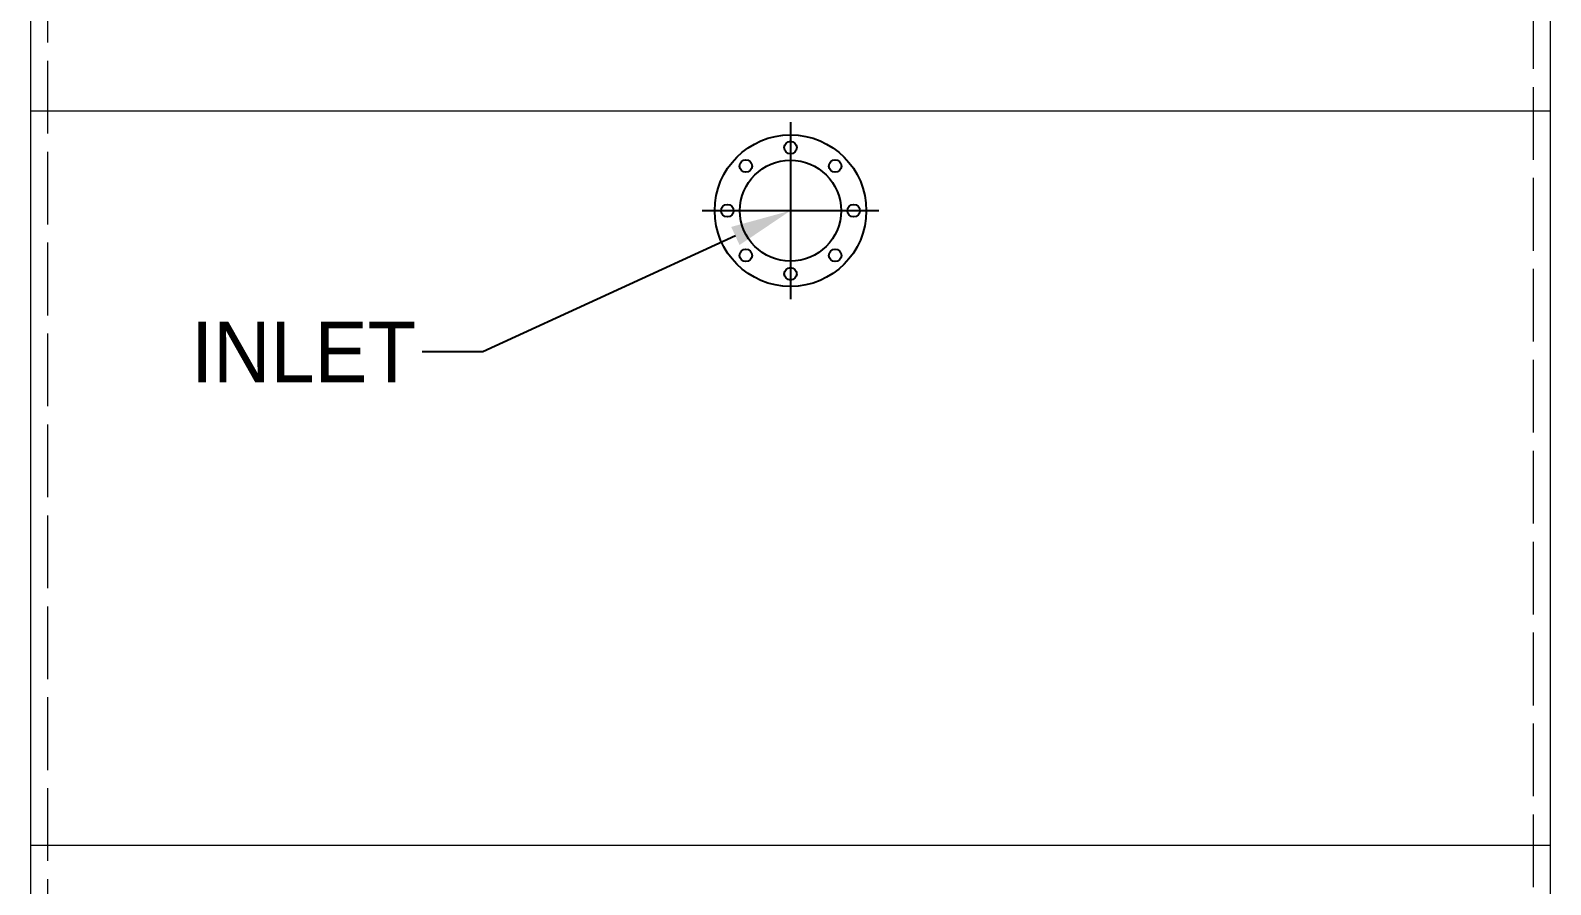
# Model space of a CAD drawing. Header units: millimetres. Extents: x 153650 to 191610, y -20795 to 0.
# Drawn here: x 177941 to 181701, y -14256 to -12143 of the extents above; entities that cross this region are included whole.
import ezdxf
from ezdxf import colors
from ezdxf.entities.mleader import LeaderData, LeaderLine
from ezdxf.enums import TextEntityAlignment as Align
from ezdxf.math import Vec2, Vec3

# ---------------------------------------------------------------- set-up
doc = ezdxf.new("R2010")
doc.units = ezdxf.units.MM
doc.header["$LTSCALE"] = 30
doc.header["$MEASUREMENT"] = 0
doc.linetypes.add('CENTER', pattern=[2, 1.25, -0.25, 0.25, -0.25])
doc.linetypes.add('DASHED', pattern=[15, 12, -3])
doc.layers.get('0').update_dxf_attribs({"linetype": 'CONTINUOUS'})
for name, color, linetype in [('center', 1, 'CENTER'), ('냉각탑_dim', 1, 'CONTINUOUS'), ('냉각탑_text', 3, 'CONTINUOUS')]:
    doc.layers.add(name, color=color, linetype=linetype)
doc.styles.get("Standard").update_dxf_attribs({"font": ''})
doc.styles.add('돋움', font='')
doc.styles.get('Standard').set_extended_font_data('Dotum')
doc.styles.get('돋움').set_extended_font_data('Dotum')

msp = doc.modelspace()

# ---------------------------------------------------------------- linework, layer by layer
at = {"lineweight": 18, "ltscale": 500}
for p, q in [((177940.6, -11092.9), (177940.6, -16062.9)), ((181700.6, -16062.9), (181700.6, -11092.9)), ((181700.6, -12342.9), (177940.6, -12342.9)), ((181700.6, -14159.9), (177940.6, -14159.9))]:
    msp.add_line(p, q, dxfattribs=at)
at = {"color": 5, "linetype": 'DASHED', "lineweight": 9, "ltscale": 0.5}
for p, q in [((177982.6, -11092.9), (177982.6, -16062.9)), ((181658.6, -16062.9), (181658.6, -11092.9))]:
    msp.add_line(p, q, dxfattribs=at)
at = {"color": 3}
for centre, radius in [((179820.6, -12588.9), 187.5), ((179820.6, -12432.7), 15.6), ((179710.1, -12478.4), 15.6), ((179820.6, -12588.9), 125), ((179931.1, -12478.4), 15.6), ((179664.4, -12588.9), 15.6), ((179976.9, -12588.9), 15.6), ((179710.1, -12699.4), 15.6), ((179931.1, -12699.4), 15.6), ((179820.6, -12745.2), 15.6)]:
    msp.add_circle(centre, radius, dxfattribs=at)
at = {"layer": 'center', "linetype": 'CENTER', "ltscale": 50}
for p, q in [((179820.6, -12370.2), (179820.6, -12807.7)), ((180039.4, -12588.9), (179601.9, -12588.9))]:
    msp.add_line(p, q, dxfattribs=at)

# ---------------------------------------------------------------- texts
at = {"layer": '냉각탑_text', "style": '돋움'}
msp.add_text('INLET', height=150, dxfattribs=at).set_placement((178894.3, -12938.3), align=Align.MIDDLE_RIGHT)

# ---------------------------------------------------------------- leaders
at = {"layer": '냉각탑_dim'}
ml = msp.add_multileader_mtext('Standard', dxfattribs=at)
ml.set_content('')
ml.set_leader_properties(color=256)
ml.build(insert=Vec2(0, 0))
ml.multileader.update_dxf_attribs({"text_right_attachment_type": 6, "dogleg_length": 5, "arrow_head_size": 150, "scale": 30})
ctx = ml.context
ctx.base_point, ctx.scale, ctx.char_height, ctx.arrow_head_size, ctx.landing_gap_size, ctx.plane_origin = Vec3(178909.5, -12938.3), 30, 5.4, 150, 2.7, Vec3(179509.5, -12373.7)
ctx.right_attachment = 6
notes = []
notes.append((ctx, [(0, (1, 1, 0), (179059.5, -12938.3), (-1, 0), 150, [(0, [(179820.6, -12588.9)], 0, [])])]))
ctx.mtext, ml.multileader.dxf.content_type = None, 0
for ctx, leaders in notes:
    for number, flags, end, landing, length, lines in leaders:
        leader = LeaderData()
        leader.index, (leader.has_last_leader_line, leader.has_dogleg_vector, leader.attachment_direction) = number, flags
        leader.last_leader_point, leader.dogleg_vector, leader.dogleg_length = Vec3(end), Vec3(landing), length
        for number, points, colour, breaks in lines:
            line = LeaderLine()
            line.index, line.vertices, line.color, line.breaks = number, Vec3.list(points), colors.encode_raw_color(colour), breaks
            leader.lines.append(line)
        ctx.leaders.append(leader)

doc.saveas('drawing.dxf')
